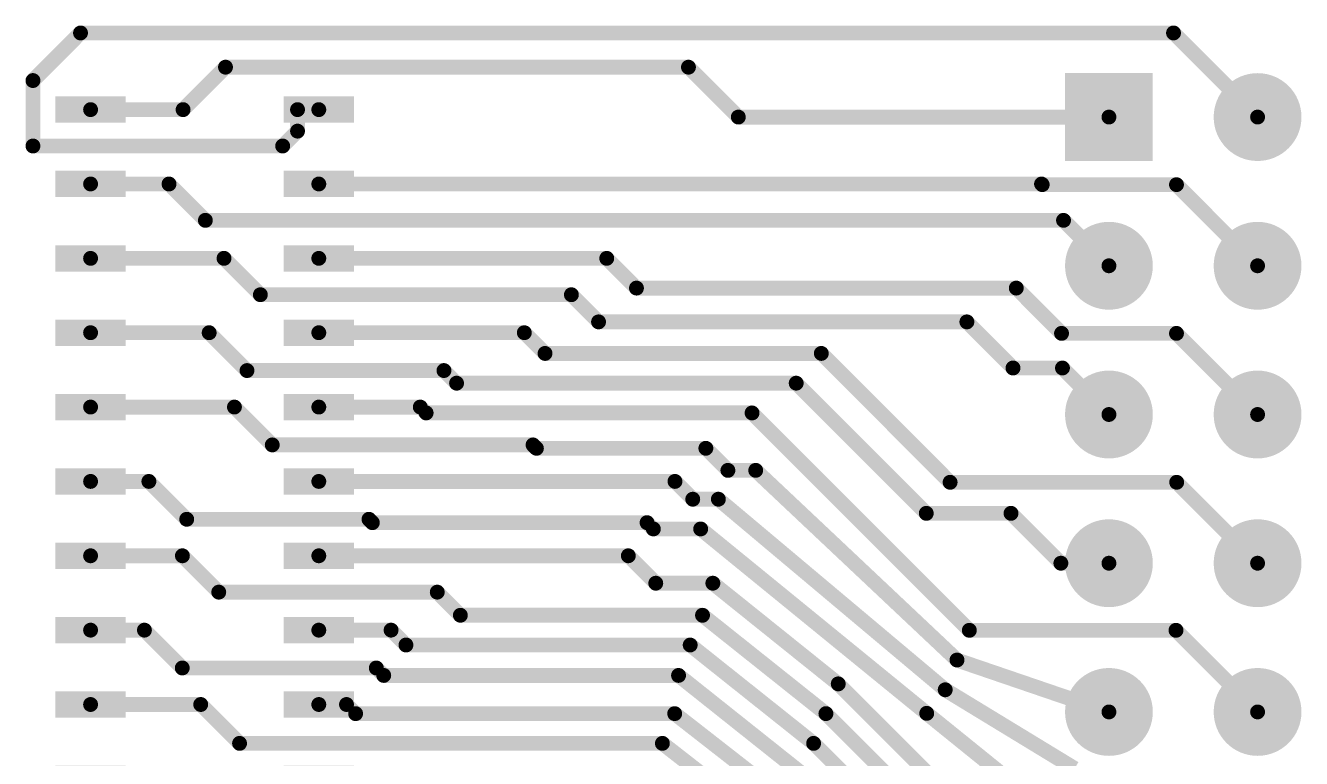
# Model space of a CAD drawing. Header units: inches. Extents: x 2.54 to 5.78, y 1.06 to 9.17.
# Drawn here: x 4.803 to 5.661, y 6.628 to 7.121 of the extents above; entities that cross this region are included whole.
import ezdxf

# ---------------------------------------------------------------- set-up
doc = ezdxf.new("R2010")
doc.units = ezdxf.units.IN
doc.header["$MEASUREMENT"] = 0
for name, color, linetype in [('Multi-Layer', 9, 'Continuous'), ('Pad Holes', 156, 'Continuous'), ('Top Layer', 1, 'Continuous')]:
    doc.layers.add(name, color=color, linetype=linetype)

# ---------------------------------------------------------------- blocks, each defined once
blk = doc.blocks.new('H_____2_20________4')
at = {"layer": 'Top Layer'}
for points in [[(-0.09528, 0.42272), (-0.09528, 0.44043), (-0.04803, 0.44043), (-0.04803, 0.42272)], [(0.05827, 0.42272), (0.05827, 0.44043), (0.10551, 0.44043), (0.10551, 0.42272)], [(-0.09528, 0.37272), (-0.09528, 0.39043), (-0.04803, 0.39043), (-0.04803, 0.37272)], [(0.05827, 0.37272), (0.05827, 0.39043), (0.10551, 0.39043), (0.10551, 0.37272)], [(-0.09528, 0.32272), (-0.09528, 0.34043), (-0.04803, 0.34043), (-0.04803, 0.32272)], [(0.05827, 0.32272), (0.05827, 0.34043), (0.10551, 0.34043), (0.10551, 0.32272)], [(-0.09528, 0.27272), (-0.09528, 0.29043), (-0.04803, 0.29043), (-0.04803, 0.27272)], [(0.05827, 0.27272), (0.05827, 0.29043), (0.10551, 0.29043), (0.10551, 0.27272)], [(-0.09528, 0.22272), (-0.09528, 0.24043), (-0.04803, 0.24043), (-0.04803, 0.22272)], [(0.05827, 0.22272), (0.05827, 0.24043), (0.10551, 0.24043), (0.10551, 0.22272)], [(-0.09528, 0.17272), (-0.09528, 0.19043), (-0.04803, 0.19043), (-0.04803, 0.17272)], [(0.05827, 0.17272), (0.05827, 0.19043), (0.10551, 0.19043), (0.10551, 0.17272)], [(-0.09528, 0.12272), (-0.09528, 0.14043), (-0.04803, 0.14043), (-0.04803, 0.12272)], [(0.05827, 0.12272), (0.05827, 0.14043), (0.10551, 0.14043), (0.10551, 0.12272)], [(-0.09528, 0.07272), (-0.09528, 0.09043), (-0.04803, 0.09043), (-0.04803, 0.07272)], [(0.05827, 0.07272), (0.05827, 0.09043), (0.10551, 0.09043), (0.10551, 0.07272)], [(-0.09528, 0.02272), (-0.09528, 0.04043), (-0.04803, 0.04043), (-0.04803, 0.02272)], [(0.05827, 0.02272), (0.05827, 0.04043), (0.10551, 0.04043), (0.10551, 0.02272)], [(-0.09528, -0.02728), (-0.09528, -0.00957), (-0.04803, -0.00957), (-0.04803, -0.02728)], [(0.05827, -0.02728), (0.05827, -0.00957), (0.10551, -0.00957), (0.10551, -0.02728)], [(-0.09528, -0.07728), (-0.09528, -0.05957), (-0.04803, -0.05957), (-0.04803, -0.07728)], [(0.05827, -0.07728), (0.05827, -0.05957), (0.10551, -0.05957), (0.10551, -0.07728)], [(-0.09528, -0.12728), (-0.09528, -0.10957), (-0.04803, -0.10957), (-0.04803, -0.12728)], [(0.05827, -0.12728), (0.05827, -0.10957), (0.10551, -0.10957), (0.10551, -0.12728)], [(-0.09528, -0.17728), (-0.09528, -0.15957), (-0.04803, -0.15957), (-0.04803, -0.17728)], [(0.05827, -0.17728), (0.05827, -0.15957), (0.10551, -0.15957), (0.10551, -0.17728)], [(-0.09528, -0.22728), (-0.09528, -0.20957), (-0.04803, -0.20957), (-0.04803, -0.22728)], [(0.05827, -0.22728), (0.05827, -0.20957), (0.10551, -0.20957), (0.10551, -0.22728)], [(-0.09528, -0.27728), (-0.09528, -0.25957), (-0.04803, -0.25957), (-0.04803, -0.27728)], [(0.05827, -0.27728), (0.05827, -0.25957), (0.10551, -0.25957), (0.10551, -0.27728)], [(-0.09528, -0.32728), (-0.09528, -0.30957), (-0.04803, -0.30957), (-0.04803, -0.32728)], [(0.05827, -0.32728), (0.05827, -0.30957), (0.10551, -0.30957), (0.10551, -0.32728)], [(-0.09528, -0.37728), (-0.09528, -0.35957), (-0.04803, -0.35957), (-0.04803, -0.37728)], [(0.05827, -0.37728), (0.05827, -0.35957), (0.10551, -0.35957), (0.10551, -0.37728)], [(-0.09528, -0.42728), (-0.09528, -0.40957), (-0.04803, -0.40957), (-0.04803, -0.42728)], [(0.05827, -0.42728), (0.05827, -0.40957), (0.10551, -0.40957), (0.10551, -0.42728)], [(-0.09528, -0.47728), (-0.09528, -0.45957), (-0.04803, -0.45957), (-0.04803, -0.47728)], [(0.05827, -0.47728), (0.05827, -0.45957), (0.10551, -0.45957), (0.10551, -0.47728)], [(-0.09528, -0.52728), (-0.09528, -0.50957), (-0.04803, -0.50957), (-0.04803, -0.52728)], [(0.05827, -0.52728), (0.05827, -0.50957), (0.10551, -0.50957), (0.10551, -0.52728)]]:
    blk.add_hatch(color=1, dxfattribs=at).paths.add_polyline_path(points)
blk = doc.blocks.new('HDR2X20_8')
at = {"layer": 'Multi-Layer'}
h = blk.add_hatch(color=9, dxfattribs=at)
edge = h.paths.add_edge_path()
edge.add_arc((0, 0.1), 0.02953, 0, 360)
h = blk.add_hatch(color=9, dxfattribs=at)
edge = h.paths.add_edge_path()
edge.add_arc((0.1, 0.1), 0.02953, 0, 360)
h = blk.add_hatch(color=9, dxfattribs=at)
edge = h.paths.add_edge_path()
edge.add_arc((0.2, 0.1), 0.02953, 0, 360)
h = blk.add_hatch(color=9, dxfattribs=at)
edge = h.paths.add_edge_path()
edge.add_arc((0.3, 0.1), 0.02953, 0, 360)
h = blk.add_hatch(color=9, dxfattribs=at)
edge = h.paths.add_edge_path()
edge.add_arc((0.4, 0.1), 0.02953, 0, 360)
blk.add_hatch(color=9, dxfattribs=at).paths.add_polyline_path([(-0.02953, 0.02953), (0.02953, 0.02953), (0.02953, -0.02953), (-0.02953, -0.02953)])
h = blk.add_hatch(color=9, dxfattribs=at)
edge = h.paths.add_edge_path()
edge.add_arc((0.1, 0), 0.02953, 0, 360)
h = blk.add_hatch(color=9, dxfattribs=at)
edge = h.paths.add_edge_path()
edge.add_arc((0.2, 0), 0.02953, 0, 360)
h = blk.add_hatch(color=9, dxfattribs=at)
edge = h.paths.add_edge_path()
edge.add_arc((0.3, 0), 0.02953, 0, 360)
h = blk.add_hatch(color=9, dxfattribs=at)
edge = h.paths.add_edge_path()
edge.add_arc((0.4, 0), 0.02953, 0, 360)
at = {"layer": 'Pad Holes'}
h = blk.add_hatch(color=7, dxfattribs=at)
edge = h.paths.add_edge_path()
edge.add_arc((0, 0.1), 0.01772, 0, 360)
h = blk.add_hatch(color=7, dxfattribs=at)
edge = h.paths.add_edge_path()
edge.add_arc((0.1, 0.1), 0.01772, 0, 360)
h = blk.add_hatch(color=7, dxfattribs=at)
edge = h.paths.add_edge_path()
edge.add_arc((0.2, 0.1), 0.01772, 0, 360)
h = blk.add_hatch(color=7, dxfattribs=at)
edge = h.paths.add_edge_path()
edge.add_arc((0.3, 0.1), 0.01772, 0, 360)
h = blk.add_hatch(color=7, dxfattribs=at)
edge = h.paths.add_edge_path()
edge.add_arc((0.4, 0.1), 0.01772, 0, 360)
h = blk.add_hatch(color=7, dxfattribs=at)
edge = h.paths.add_edge_path()
edge.add_arc((0, 0), 0.01772, 0, 360)
h = blk.add_hatch(color=7, dxfattribs=at)
edge = h.paths.add_edge_path()
edge.add_arc((0.1, 0), 0.01772, 0, 360)
h = blk.add_hatch(color=7, dxfattribs=at)
edge = h.paths.add_edge_path()
edge.add_arc((0.2, 0), 0.01772, 0, 360)
h = blk.add_hatch(color=7, dxfattribs=at)
edge = h.paths.add_edge_path()
edge.add_arc((0.3, 0), 0.01772, 0, 360)
h = blk.add_hatch(color=7, dxfattribs=at)
edge = h.paths.add_edge_path()
edge.add_arc((0.4, 0), 0.01772, 0, 360)
at = {"layer": 'Top Layer'}
h = blk.add_hatch(color=1, dxfattribs=at)
edge = h.paths.add_edge_path()
edge.add_arc((0, 0.1), 0.02953, 0, 360)
h = blk.add_hatch(color=1, dxfattribs=at)
edge = h.paths.add_edge_path()
edge.add_arc((0.1, 0.1), 0.02953, 0, 360)
h = blk.add_hatch(color=1, dxfattribs=at)
edge = h.paths.add_edge_path()
edge.add_arc((0.2, 0.1), 0.02953, 0, 360)
h = blk.add_hatch(color=1, dxfattribs=at)
edge = h.paths.add_edge_path()
edge.add_arc((0.3, 0.1), 0.02953, 0, 360)
h = blk.add_hatch(color=1, dxfattribs=at)
edge = h.paths.add_edge_path()
edge.add_arc((0.4, 0.1), 0.02953, 0, 360)
blk.add_hatch(color=1, dxfattribs=at).paths.add_polyline_path([(-0.02953, 0.02953), (0.02953, 0.02953), (0.02953, -0.02953), (-0.02953, -0.02953)])
h = blk.add_hatch(color=1, dxfattribs=at)
edge = h.paths.add_edge_path()
edge.add_arc((0.1, 0), 0.02953, 0, 360)
h = blk.add_hatch(color=1, dxfattribs=at)
edge = h.paths.add_edge_path()
edge.add_arc((0.2, 0), 0.02953, 0, 360)
h = blk.add_hatch(color=1, dxfattribs=at)
edge = h.paths.add_edge_path()
edge.add_arc((0.3, 0), 0.02953, 0, 360)
h = blk.add_hatch(color=1, dxfattribs=at)
edge = h.paths.add_edge_path()
edge.add_arc((0.4, 0), 0.02953, 0, 360)

msp = doc.modelspace()

# ---------------------------------------------------------------- linework, layer by layer
at = {"layer": 'Top Layer'}
for points in [[(4.808, 7.084, 0.01, 0.01, 0), (4.84, 7.116, 0.01, 0.01, 0)], [(4.84, 7.116, 0.01, 0.01, 0), (5.57534, 7.116, 0.01, 0.01, 0)], [(5.57534, 7.116, 0.01, 0.01, 0), (5.63189, 7.05945, 0.01, 0.01, 0)], [(4.909, 7.06445, 0.01, 0.01, 0), (4.93755, 7.093, 0.01, 0.01, 0)], [(4.93755, 7.093, 0.01, 0.01, 0), (5.249, 7.093, 0.01, 0.01, 0)], [(5.249, 7.093, 0.01, 0.01, 0), (5.28255, 7.05945, 0.01, 0.01, 0)], [(4.808, 7.04, 0.01, 0.01, 0), (4.808, 7.084, 0.01, 0.01, 0)], [(4.84677, 7.06445, 0.01, 0.01, 0), (4.909, 7.06445, 0.01, 0.01, 0)], [(4.986, 7.06445, 0.01, 0.01, 0), (5.00031, 7.06445, 0.01, 0.01, 0)], [(4.986, 7.05, 0.01, 0.01, 0), (4.986, 7.06445, 0.01, 0.01, 0)], [(5.28255, 7.05945, 0.01, 0.01, 0), (5.53189, 7.05945, 0.01, 0.01, 0)], [(4.976, 7.04, 0.01, 0.01, 0), (4.986, 7.05, 0.01, 0.01, 0)], [(4.808, 7.04, 0.01, 0.01, 0), (4.976, 7.04, 0.01, 0.01, 0)], [(4.84677, 7.01445, 0.01, 0.01, 0), (4.89955, 7.01445, 0.01, 0.01, 0)], [(4.89955, 7.01445, 0.01, 0.01, 0), (4.924, 6.99, 0.01, 0.01, 0)], [(5.00031, 7.01445, 0.01, 0.01, 0), (5.48655, 7.01445, 0.01, 0.01, 0)], [(5.48655, 7.01445, 0.01, 0.01, 0), (5.487, 7.014, 0.01, 0.01, 0)], [(5.487, 7.014, 0.01, 0.01, 0), (5.57734, 7.014, 0.01, 0.01, 0)], [(5.57734, 7.014, 0.01, 0.01, 0), (5.63189, 6.95945, 0.01, 0.01, 0)], [(4.924, 6.99, 0.01, 0.01, 0), (5.50134, 6.99, 0.01, 0.01, 0)], [(5.50134, 6.99, 0.01, 0.01, 0), (5.53189, 6.95945, 0.01, 0.01, 0)], [(4.84677, 6.96445, 0.01, 0.01, 0), (4.93655, 6.96445, 0.01, 0.01, 0)], [(4.93655, 6.96445, 0.01, 0.01, 0), (4.961, 6.94, 0.01, 0.01, 0)], [(5.00031, 6.96445, 0.01, 0.01, 0), (5.19402, 6.96445, 0.01, 0.01, 0)], [(5.19402, 6.96445, 0.01, 0.01, 0), (5.21402, 6.94445, 0.01, 0.01, 0)], [(4.961, 6.94, 0.01, 0.01, 0), (5.17024, 6.94, 0.01, 0.01, 0)], [(5.17024, 6.94, 0.01, 0.01, 0), (5.18852, 6.92172, 0.01, 0.01, 0)], [(5.21402, 6.94445, 0.01, 0.01, 0), (5.46955, 6.94445, 0.01, 0.01, 0)], [(5.46955, 6.94445, 0.01, 0.01, 0), (5.5, 6.914, 0.01, 0.01, 0)], [(4.84677, 6.91445, 0.01, 0.01, 0), (4.92655, 6.91445, 0.01, 0.01, 0)], [(4.92655, 6.91445, 0.01, 0.01, 0), (4.952, 6.889, 0.01, 0.01, 0)], [(5.00031, 6.91445, 0.01, 0.01, 0), (5.13857, 6.91445, 0.01, 0.01, 0)], [(5.13857, 6.91445, 0.01, 0.01, 0), (5.15251, 6.90051, 0.01, 0.01, 0)], [(5.18852, 6.92172, 0.01, 0.01, 0), (5.43632, 6.92172, 0.01, 0.01, 0)], [(5.43632, 6.92172, 0.01, 0.01, 0), (5.46734, 6.89071, 0.01, 0.01, 0)], [(5.5, 6.914, 0.01, 0.01, 0), (5.57734, 6.914, 0.01, 0.01, 0)], [(5.57734, 6.914, 0.01, 0.01, 0), (5.63189, 6.85945, 0.01, 0.01, 0)], [(5.15251, 6.90051, 0.01, 0.01, 0), (5.33839, 6.90051, 0.01, 0.01, 0)], [(5.33839, 6.90051, 0.01, 0.01, 0), (5.42503, 6.81387, 0.01, 0.01, 0)], [(4.952, 6.889, 0.01, 0.01, 0), (5.08451, 6.889, 0.01, 0.01, 0)], [(5.08451, 6.889, 0.01, 0.01, 0), (5.093, 6.88051, 0.01, 0.01, 0)], [(5.46734, 6.89071, 0.01, 0.01, 0), (5.50063, 6.89071, 0.01, 0.01, 0)], [(5.50063, 6.89071, 0.01, 0.01, 0), (5.53189, 6.85945, 0.01, 0.01, 0)], [(5.093, 6.88051, 0.01, 0.01, 0), (5.32149, 6.88051, 0.01, 0.01, 0)], [(5.32149, 6.88051, 0.01, 0.01, 0), (5.409, 6.793, 0.01, 0.01, 0)], [(4.84677, 6.86445, 0.01, 0.01, 0), (4.94355, 6.86445, 0.01, 0.01, 0)], [(4.94355, 6.86445, 0.01, 0.01, 0), (4.969, 6.839, 0.01, 0.01, 0)], [(5.00031, 6.86445, 0.01, 0.01, 0), (5.06857, 6.86445, 0.01, 0.01, 0)], [(5.06857, 6.86445, 0.01, 0.01, 0), (5.07251, 6.86051, 0.01, 0.01, 0)], [(5.07251, 6.86051, 0.01, 0.01, 0), (5.2918, 6.86051, 0.01, 0.01, 0)], [(5.2918, 6.86051, 0.01, 0.01, 0), (5.43797, 6.71434, 0.01, 0.01, 0)], [(4.969, 6.839, 0.01, 0.01, 0), (5.14445, 6.839, 0.01, 0.01, 0)], [(5.14445, 6.839, 0.01, 0.01, 0), (5.14672, 6.83672, 0.01, 0.01, 0)], [(5.14672, 6.83672, 0.01, 0.01, 0), (5.2607, 6.83672, 0.01, 0.01, 0)], [(5.2607, 6.83672, 0.01, 0.01, 0), (5.27553, 6.82189, 0.01, 0.01, 0)], [(5.27553, 6.82189, 0.01, 0.01, 0), (5.29425, 6.82189, 0.01, 0.01, 0)], [(5.29425, 6.82189, 0.01, 0.01, 0), (5.42968, 6.69434, 0.01, 0.01, 0)], [(4.84677, 6.81445, 0.01, 0.01, 0), (4.886, 6.81445, 0.01, 0.01, 0)], [(4.886, 6.81445, 0.01, 0.01, 0), (4.91145, 6.789, 0.01, 0.01, 0)], [(5.00031, 6.81445, 0.01, 0.01, 0), (5.23993, 6.81445, 0.01, 0.01, 0)], [(5.23993, 6.81445, 0.01, 0.01, 0), (5.25189, 6.80249, 0.01, 0.01, 0)], [(5.42503, 6.81387, 0.01, 0.01, 0), (5.57747, 6.81387, 0.01, 0.01, 0)], [(5.57747, 6.81387, 0.01, 0.01, 0), (5.63189, 6.75945, 0.01, 0.01, 0)], [(5.25189, 6.80249, 0.01, 0.01, 0), (5.26914, 6.80249, 0.01, 0.01, 0)], [(5.26914, 6.80249, 0.01, 0.01, 0), (5.42175, 6.67434, 0.01, 0.01, 0)], [(4.91145, 6.789, 0.01, 0.01, 0), (5.03406, 6.789, 0.01, 0.01, 0)], [(5.03406, 6.789, 0.01, 0.01, 0), (5.03633, 6.78672, 0.01, 0.01, 0)], [(5.03633, 6.78672, 0.01, 0.01, 0), (5.22115, 6.78672, 0.01, 0.01, 0)], [(5.22115, 6.78672, 0.01, 0.01, 0), (5.22538, 6.78249, 0.01, 0.01, 0)], [(5.409, 6.793, 0.01, 0.01, 0), (5.466, 6.793, 0.01, 0.01, 0)], [(5.466, 6.793, 0.01, 0.01, 0), (5.49955, 6.75945, 0.01, 0.01, 0)], [(5.22538, 6.78249, 0.01, 0.01, 0), (5.25722, 6.78249, 0.01, 0.01, 0)], [(5.25722, 6.78249, 0.01, 0.01, 0), (5.4093, 6.6585, 0.01, 0.01, 0)], [(4.84677, 6.76445, 0.01, 0.01, 0), (4.90855, 6.76445, 0.01, 0.01, 0)], [(4.90855, 6.76445, 0.01, 0.01, 0), (4.933, 6.74, 0.01, 0.01, 0)], [(5.00031, 6.76445, 0.01, 0.01, 0), (5.20855, 6.76445, 0.01, 0.01, 0)], [(5.20855, 6.76445, 0.01, 0.01, 0), (5.227, 6.746, 0.01, 0.01, 0)], [(5.49955, 6.75945, 0.01, 0.01, 0), (5.53189, 6.75945, 0.01, 0.01, 0)], [(5.227, 6.746, 0.01, 0.01, 0), (5.26542, 6.746, 0.01, 0.01, 0)], [(5.26542, 6.746, 0.01, 0.01, 0), (5.34977, 6.67831, 0.01, 0.01, 0)], [(4.933, 6.74, 0.01, 0.01, 0), (5.08, 6.74, 0.01, 0.01, 0)], [(5.08, 6.74, 0.01, 0.01, 0), (5.09555, 6.72445, 0.01, 0.01, 0)], [(5.09555, 6.72445, 0.01, 0.01, 0), (5.25846, 6.72445, 0.01, 0.01, 0)], [(5.25846, 6.72445, 0.01, 0.01, 0), (5.34148, 6.65831, 0.01, 0.01, 0)], [(4.84677, 6.71445, 0.01, 0.01, 0), (4.883, 6.71445, 0.01, 0.01, 0)], [(4.883, 6.71445, 0.01, 0.01, 0), (4.90845, 6.689, 0.01, 0.01, 0)], [(5.00031, 6.71445, 0.01, 0.01, 0), (5.04894, 6.71445, 0.01, 0.01, 0)], [(5.04894, 6.71445, 0.01, 0.01, 0), (5.05894, 6.70445, 0.01, 0.01, 0)], [(5.43797, 6.71434, 0.01, 0.01, 0), (5.577, 6.71434, 0.01, 0.01, 0)], [(5.577, 6.71434, 0.01, 0.01, 0), (5.63189, 6.65945, 0.01, 0.01, 0)], [(5.05894, 6.70445, 0.01, 0.01, 0), (5.25017, 6.70445, 0.01, 0.01, 0)], [(5.25017, 6.70445, 0.01, 0.01, 0), (5.3332, 6.63831, 0.01, 0.01, 0)], [(5.42968, 6.69434, 0.01, 0.01, 0), (5.53189, 6.65945, 0.01, 0.01, 0)], [(4.90845, 6.689, 0.01, 0.01, 0), (5.039, 6.689, 0.01, 0.01, 0)], [(5.039, 6.689, 0.01, 0.01, 0), (5.044, 6.684, 0.01, 0.01, 0)], [(5.044, 6.684, 0.01, 0.01, 0), (5.24234, 6.684, 0.01, 0.01, 0)], [(5.24234, 6.684, 0.01, 0.01, 0), (5.32491, 6.61831, 0.01, 0.01, 0)], [(5.34977, 6.67831, 0.01, 0.01, 0), (5.50049, 6.52788, 0.01, 0.01, 0)], [(5.42175, 6.67434, 0.01, 0.01, 0), (5.50875, 6.62141, 0.01, 0.01, 0)], [(4.84677, 6.66445, 0.01, 0.01, 0), (4.92086, 6.66445, 0.01, 0.01, 0)], [(4.92086, 6.66445, 0.01, 0.01, 0), (4.947, 6.63831, 0.01, 0.01, 0)], [(5.00031, 6.66445, 0.01, 0.01, 0), (5.01894, 6.66445, 0.01, 0.01, 0)], [(5.01894, 6.66445, 0.01, 0.01, 0), (5.02508, 6.65831, 0.01, 0.01, 0)], [(5.02508, 6.65831, 0.01, 0.01, 0), (5.23974, 6.65831, 0.01, 0.01, 0)], [(5.23974, 6.65831, 0.01, 0.01, 0), (5.31663, 6.59831, 0.01, 0.01, 0)], [(5.34148, 6.65831, 0.01, 0.01, 0), (5.49965, 6.50014, 0.01, 0.01, 0)], [(5.4093, 6.6585, 0.01, 0.01, 0), (5.53189, 6.55945, 0.01, 0.01, 0)], [(4.947, 6.63831, 0.01, 0.01, 0), (5.23146, 6.63831, 0.01, 0.01, 0)], [(5.23146, 6.63831, 0.01, 0.01, 0), (5.30835, 6.57831, 0.01, 0.01, 0)], [(5.3332, 6.63831, 0.01, 0.01, 0), (5.47965, 6.49186, 0.01, 0.01, 0)]]:
    msp.add_lwpolyline(points, format="xyseb", dxfattribs=at)
for points in [[(4.8375, 7.116, 0.005, 0.005, 1), (4.8425, 7.116, 0.005, 0.005, 1)], [(4.8375, 7.116, 0.005, 0.005, 1), (4.8425, 7.116, 0.005, 0.005, 1)], [(5.57284, 7.116, 0.005, 0.005, 1), (5.57784, 7.116, 0.005, 0.005, 1)], [(5.57284, 7.116, 0.005, 0.005, 1), (5.57784, 7.116, 0.005, 0.005, 1)], [(4.93505, 7.093, 0.005, 0.005, 1), (4.94005, 7.093, 0.005, 0.005, 1)], [(4.93505, 7.093, 0.005, 0.005, 1), (4.94005, 7.093, 0.005, 0.005, 1)], [(5.2465, 7.093, 0.005, 0.005, 1), (5.2515, 7.093, 0.005, 0.005, 1)], [(5.2465, 7.093, 0.005, 0.005, 1), (5.2515, 7.093, 0.005, 0.005, 1)], [(4.8055, 7.084, 0.005, 0.005, 1), (4.8105, 7.084, 0.005, 0.005, 1)], [(4.8055, 7.084, 0.005, 0.005, 1), (4.8105, 7.084, 0.005, 0.005, 1)], [(4.84427, 7.06445, 0.005, 0.005, 1), (4.84927, 7.06445, 0.005, 0.005, 1)], [(4.9065, 7.06445, 0.005, 0.005, 1), (4.9115, 7.06445, 0.005, 0.005, 1)], [(4.9065, 7.06445, 0.005, 0.005, 1), (4.9115, 7.06445, 0.005, 0.005, 1)], [(4.9835, 7.06445, 0.005, 0.005, 1), (4.9885, 7.06445, 0.005, 0.005, 1)], [(4.9835, 7.06445, 0.005, 0.005, 1), (4.9885, 7.06445, 0.005, 0.005, 1)], [(4.99781, 7.06445, 0.005, 0.005, 1), (5.00281, 7.06445, 0.005, 0.005, 1)], [(5.28005, 7.05945, 0.005, 0.005, 1), (5.28505, 7.05945, 0.005, 0.005, 1)], [(5.28005, 7.05945, 0.005, 0.005, 1), (5.28505, 7.05945, 0.005, 0.005, 1)], [(5.52939, 7.05945, 0.005, 0.005, 1), (5.53439, 7.05945, 0.005, 0.005, 1)], [(5.62939, 7.05945, 0.005, 0.005, 1), (5.63439, 7.05945, 0.005, 0.005, 1)], [(4.9835, 7.05, 0.005, 0.005, 1), (4.9885, 7.05, 0.005, 0.005, 1)], [(4.9835, 7.05, 0.005, 0.005, 1), (4.9885, 7.05, 0.005, 0.005, 1)], [(4.8055, 7.04, 0.005, 0.005, 1), (4.8105, 7.04, 0.005, 0.005, 1)], [(4.8055, 7.04, 0.005, 0.005, 1), (4.8105, 7.04, 0.005, 0.005, 1)], [(4.9735, 7.04, 0.005, 0.005, 1), (4.9785, 7.04, 0.005, 0.005, 1)], [(4.9735, 7.04, 0.005, 0.005, 1), (4.9785, 7.04, 0.005, 0.005, 1)], [(4.84427, 7.01445, 0.005, 0.005, 1), (4.84927, 7.01445, 0.005, 0.005, 1)], [(4.89705, 7.01445, 0.005, 0.005, 1), (4.90205, 7.01445, 0.005, 0.005, 1)], [(4.89705, 7.01445, 0.005, 0.005, 1), (4.90205, 7.01445, 0.005, 0.005, 1)], [(4.99781, 7.01445, 0.005, 0.005, 1), (5.00281, 7.01445, 0.005, 0.005, 1)], [(5.48405, 7.01445, 0.005, 0.005, 1), (5.48905, 7.01445, 0.005, 0.005, 1)], [(5.48405, 7.01445, 0.005, 0.005, 1), (5.48905, 7.01445, 0.005, 0.005, 1)], [(5.4845, 7.014, 0.005, 0.005, 1), (5.4895, 7.014, 0.005, 0.005, 1)], [(5.4845, 7.014, 0.005, 0.005, 1), (5.4895, 7.014, 0.005, 0.005, 1)], [(5.57484, 7.014, 0.005, 0.005, 1), (5.57984, 7.014, 0.005, 0.005, 1)], [(5.57484, 7.014, 0.005, 0.005, 1), (5.57984, 7.014, 0.005, 0.005, 1)], [(4.9215, 6.99, 0.005, 0.005, 1), (4.9265, 6.99, 0.005, 0.005, 1)], [(4.9215, 6.99, 0.005, 0.005, 1), (4.9265, 6.99, 0.005, 0.005, 1)], [(5.49884, 6.99, 0.005, 0.005, 1), (5.50384, 6.99, 0.005, 0.005, 1)], [(5.49884, 6.99, 0.005, 0.005, 1), (5.50384, 6.99, 0.005, 0.005, 1)], [(4.84427, 6.96445, 0.005, 0.005, 1), (4.84927, 6.96445, 0.005, 0.005, 1)], [(4.93405, 6.96445, 0.005, 0.005, 1), (4.93905, 6.96445, 0.005, 0.005, 1)], [(4.93405, 6.96445, 0.005, 0.005, 1), (4.93905, 6.96445, 0.005, 0.005, 1)], [(4.99781, 6.96445, 0.005, 0.005, 1), (5.00281, 6.96445, 0.005, 0.005, 1)], [(5.19152, 6.96445, 0.005, 0.005, 1), (5.19652, 6.96445, 0.005, 0.005, 1)], [(5.19152, 6.96445, 0.005, 0.005, 1), (5.19652, 6.96445, 0.005, 0.005, 1)], [(5.52939, 6.95945, 0.005, 0.005, 1), (5.53439, 6.95945, 0.005, 0.005, 1)], [(5.62939, 6.95945, 0.005, 0.005, 1), (5.63439, 6.95945, 0.005, 0.005, 1)], [(4.9585, 6.94, 0.005, 0.005, 1), (4.9635, 6.94, 0.005, 0.005, 1)], [(4.9585, 6.94, 0.005, 0.005, 1), (4.9635, 6.94, 0.005, 0.005, 1)], [(5.16774, 6.94, 0.005, 0.005, 1), (5.17274, 6.94, 0.005, 0.005, 1)], [(5.16774, 6.94, 0.005, 0.005, 1), (5.17274, 6.94, 0.005, 0.005, 1)], [(5.21152, 6.94445, 0.005, 0.005, 1), (5.21652, 6.94445, 0.005, 0.005, 1)], [(5.21152, 6.94445, 0.005, 0.005, 1), (5.21652, 6.94445, 0.005, 0.005, 1)], [(5.46705, 6.94445, 0.005, 0.005, 1), (5.47205, 6.94445, 0.005, 0.005, 1)], [(5.46705, 6.94445, 0.005, 0.005, 1), (5.47205, 6.94445, 0.005, 0.005, 1)], [(4.84427, 6.91445, 0.005, 0.005, 1), (4.84927, 6.91445, 0.005, 0.005, 1)], [(4.92405, 6.91445, 0.005, 0.005, 1), (4.92905, 6.91445, 0.005, 0.005, 1)], [(4.92405, 6.91445, 0.005, 0.005, 1), (4.92905, 6.91445, 0.005, 0.005, 1)], [(4.99781, 6.91445, 0.005, 0.005, 1), (5.00281, 6.91445, 0.005, 0.005, 1)], [(5.13607, 6.91445, 0.005, 0.005, 1), (5.14107, 6.91445, 0.005, 0.005, 1)], [(5.13607, 6.91445, 0.005, 0.005, 1), (5.14107, 6.91445, 0.005, 0.005, 1)], [(5.18602, 6.92172, 0.005, 0.005, 1), (5.19102, 6.92172, 0.005, 0.005, 1)], [(5.18602, 6.92172, 0.005, 0.005, 1), (5.19102, 6.92172, 0.005, 0.005, 1)], [(5.43382, 6.92172, 0.005, 0.005, 1), (5.43882, 6.92172, 0.005, 0.005, 1)], [(5.43382, 6.92172, 0.005, 0.005, 1), (5.43882, 6.92172, 0.005, 0.005, 1)], [(5.4975, 6.914, 0.005, 0.005, 1), (5.5025, 6.914, 0.005, 0.005, 1)], [(5.4975, 6.914, 0.005, 0.005, 1), (5.5025, 6.914, 0.005, 0.005, 1)], [(5.57484, 6.914, 0.005, 0.005, 1), (5.57984, 6.914, 0.005, 0.005, 1)], [(5.57484, 6.914, 0.005, 0.005, 1), (5.57984, 6.914, 0.005, 0.005, 1)], [(5.15001, 6.90051, 0.005, 0.005, 1), (5.15501, 6.90051, 0.005, 0.005, 1)], [(5.15001, 6.90051, 0.005, 0.005, 1), (5.15501, 6.90051, 0.005, 0.005, 1)], [(5.33589, 6.90051, 0.005, 0.005, 1), (5.34089, 6.90051, 0.005, 0.005, 1)], [(5.33589, 6.90051, 0.005, 0.005, 1), (5.34089, 6.90051, 0.005, 0.005, 1)], [(4.9495, 6.889, 0.005, 0.005, 1), (4.9545, 6.889, 0.005, 0.005, 1)], [(4.9495, 6.889, 0.005, 0.005, 1), (4.9545, 6.889, 0.005, 0.005, 1)], [(5.08201, 6.889, 0.005, 0.005, 1), (5.08701, 6.889, 0.005, 0.005, 1)], [(5.08201, 6.889, 0.005, 0.005, 1), (5.08701, 6.889, 0.005, 0.005, 1)], [(5.46484, 6.89071, 0.005, 0.005, 1), (5.46984, 6.89071, 0.005, 0.005, 1)], [(5.46484, 6.89071, 0.005, 0.005, 1), (5.46984, 6.89071, 0.005, 0.005, 1)], [(5.49813, 6.89071, 0.005, 0.005, 1), (5.50313, 6.89071, 0.005, 0.005, 1)], [(5.49813, 6.89071, 0.005, 0.005, 1), (5.50313, 6.89071, 0.005, 0.005, 1)], [(5.0905, 6.88051, 0.005, 0.005, 1), (5.0955, 6.88051, 0.005, 0.005, 1)], [(5.0905, 6.88051, 0.005, 0.005, 1), (5.0955, 6.88051, 0.005, 0.005, 1)], [(5.31899, 6.88051, 0.005, 0.005, 1), (5.32399, 6.88051, 0.005, 0.005, 1)], [(5.31899, 6.88051, 0.005, 0.005, 1), (5.32399, 6.88051, 0.005, 0.005, 1)], [(4.84427, 6.86445, 0.005, 0.005, 1), (4.84927, 6.86445, 0.005, 0.005, 1)], [(4.94105, 6.86445, 0.005, 0.005, 1), (4.94605, 6.86445, 0.005, 0.005, 1)], [(4.94105, 6.86445, 0.005, 0.005, 1), (4.94605, 6.86445, 0.005, 0.005, 1)], [(4.99781, 6.86445, 0.005, 0.005, 1), (5.00281, 6.86445, 0.005, 0.005, 1)], [(5.06607, 6.86445, 0.005, 0.005, 1), (5.07107, 6.86445, 0.005, 0.005, 1)], [(5.06607, 6.86445, 0.005, 0.005, 1), (5.07107, 6.86445, 0.005, 0.005, 1)], [(5.07001, 6.86051, 0.005, 0.005, 1), (5.07501, 6.86051, 0.005, 0.005, 1)], [(5.07001, 6.86051, 0.005, 0.005, 1), (5.07501, 6.86051, 0.005, 0.005, 1)], [(5.2893, 6.86051, 0.005, 0.005, 1), (5.2943, 6.86051, 0.005, 0.005, 1)], [(5.2893, 6.86051, 0.005, 0.005, 1), (5.2943, 6.86051, 0.005, 0.005, 1)], [(5.52939, 6.85945, 0.005, 0.005, 1), (5.53439, 6.85945, 0.005, 0.005, 1)], [(5.62939, 6.85945, 0.005, 0.005, 1), (5.63439, 6.85945, 0.005, 0.005, 1)], [(4.9665, 6.839, 0.005, 0.005, 1), (4.9715, 6.839, 0.005, 0.005, 1)], [(4.9665, 6.839, 0.005, 0.005, 1), (4.9715, 6.839, 0.005, 0.005, 1)], [(5.14195, 6.839, 0.005, 0.005, 1), (5.14695, 6.839, 0.005, 0.005, 1)], [(5.14195, 6.839, 0.005, 0.005, 1), (5.14695, 6.839, 0.005, 0.005, 1)], [(5.14422, 6.83672, 0.005, 0.005, 1), (5.14922, 6.83672, 0.005, 0.005, 1)], [(5.14422, 6.83672, 0.005, 0.005, 1), (5.14922, 6.83672, 0.005, 0.005, 1)], [(5.2582, 6.83672, 0.005, 0.005, 1), (5.2632, 6.83672, 0.005, 0.005, 1)], [(5.2582, 6.83672, 0.005, 0.005, 1), (5.2632, 6.83672, 0.005, 0.005, 1)], [(5.27303, 6.82189, 0.005, 0.005, 1), (5.27803, 6.82189, 0.005, 0.005, 1)], [(5.27303, 6.82189, 0.005, 0.005, 1), (5.27803, 6.82189, 0.005, 0.005, 1)], [(5.29175, 6.82189, 0.005, 0.005, 1), (5.29675, 6.82189, 0.005, 0.005, 1)], [(5.29175, 6.82189, 0.005, 0.005, 1), (5.29675, 6.82189, 0.005, 0.005, 1)], [(4.84427, 6.81445, 0.005, 0.005, 1), (4.84927, 6.81445, 0.005, 0.005, 1)], [(4.8835, 6.81445, 0.005, 0.005, 1), (4.8885, 6.81445, 0.005, 0.005, 1)], [(4.8835, 6.81445, 0.005, 0.005, 1), (4.8885, 6.81445, 0.005, 0.005, 1)], [(4.99781, 6.81445, 0.005, 0.005, 1), (5.00281, 6.81445, 0.005, 0.005, 1)], [(5.23743, 6.81445, 0.005, 0.005, 1), (5.24243, 6.81445, 0.005, 0.005, 1)], [(5.23743, 6.81445, 0.005, 0.005, 1), (5.24243, 6.81445, 0.005, 0.005, 1)], [(5.42253, 6.81387, 0.005, 0.005, 1), (5.42753, 6.81387, 0.005, 0.005, 1)], [(5.42253, 6.81387, 0.005, 0.005, 1), (5.42753, 6.81387, 0.005, 0.005, 1)], [(5.57497, 6.81387, 0.005, 0.005, 1), (5.57997, 6.81387, 0.005, 0.005, 1)], [(5.57497, 6.81387, 0.005, 0.005, 1), (5.57997, 6.81387, 0.005, 0.005, 1)], [(5.24939, 6.80249, 0.005, 0.005, 1), (5.25439, 6.80249, 0.005, 0.005, 1)], [(5.24939, 6.80249, 0.005, 0.005, 1), (5.25439, 6.80249, 0.005, 0.005, 1)], [(5.26664, 6.80249, 0.005, 0.005, 1), (5.27164, 6.80249, 0.005, 0.005, 1)], [(5.26664, 6.80249, 0.005, 0.005, 1), (5.27164, 6.80249, 0.005, 0.005, 1)], [(4.90895, 6.789, 0.005, 0.005, 1), (4.91395, 6.789, 0.005, 0.005, 1)], [(4.90895, 6.789, 0.005, 0.005, 1), (4.91395, 6.789, 0.005, 0.005, 1)], [(5.03156, 6.789, 0.005, 0.005, 1), (5.03656, 6.789, 0.005, 0.005, 1)], [(5.03156, 6.789, 0.005, 0.005, 1), (5.03656, 6.789, 0.005, 0.005, 1)], [(5.03383, 6.78672, 0.005, 0.005, 1), (5.03883, 6.78672, 0.005, 0.005, 1)], [(5.03383, 6.78672, 0.005, 0.005, 1), (5.03883, 6.78672, 0.005, 0.005, 1)], [(5.21865, 6.78672, 0.005, 0.005, 1), (5.22365, 6.78672, 0.005, 0.005, 1)], [(5.21865, 6.78672, 0.005, 0.005, 1), (5.22365, 6.78672, 0.005, 0.005, 1)], [(5.4065, 6.793, 0.005, 0.005, 1), (5.4115, 6.793, 0.005, 0.005, 1)], [(5.4065, 6.793, 0.005, 0.005, 1), (5.4115, 6.793, 0.005, 0.005, 1)], [(5.4635, 6.793, 0.005, 0.005, 1), (5.4685, 6.793, 0.005, 0.005, 1)], [(5.4635, 6.793, 0.005, 0.005, 1), (5.4685, 6.793, 0.005, 0.005, 1)], [(5.22288, 6.78249, 0.005, 0.005, 1), (5.22788, 6.78249, 0.005, 0.005, 1)], [(5.22288, 6.78249, 0.005, 0.005, 1), (5.22788, 6.78249, 0.005, 0.005, 1)], [(5.25472, 6.78249, 0.005, 0.005, 1), (5.25972, 6.78249, 0.005, 0.005, 1)], [(5.25472, 6.78249, 0.005, 0.005, 1), (5.25972, 6.78249, 0.005, 0.005, 1)], [(4.84427, 6.76445, 0.005, 0.005, 1), (4.84927, 6.76445, 0.005, 0.005, 1)], [(4.90605, 6.76445, 0.005, 0.005, 1), (4.91105, 6.76445, 0.005, 0.005, 1)], [(4.90605, 6.76445, 0.005, 0.005, 1), (4.91105, 6.76445, 0.005, 0.005, 1)], [(4.99781, 6.76445, 0.005, 0.005, 1), (5.00281, 6.76445, 0.005, 0.005, 1)], [(5.20605, 6.76445, 0.005, 0.005, 1), (5.21105, 6.76445, 0.005, 0.005, 1)], [(5.20605, 6.76445, 0.005, 0.005, 1), (5.21105, 6.76445, 0.005, 0.005, 1)], [(5.49705, 6.75945, 0.005, 0.005, 1), (5.50205, 6.75945, 0.005, 0.005, 1)], [(5.49705, 6.75945, 0.005, 0.005, 1), (5.50205, 6.75945, 0.005, 0.005, 1)], [(5.52939, 6.75945, 0.005, 0.005, 1), (5.53439, 6.75945, 0.005, 0.005, 1)], [(5.62939, 6.75945, 0.005, 0.005, 1), (5.63439, 6.75945, 0.005, 0.005, 1)], [(5.2245, 6.746, 0.005, 0.005, 1), (5.2295, 6.746, 0.005, 0.005, 1)], [(5.2245, 6.746, 0.005, 0.005, 1), (5.2295, 6.746, 0.005, 0.005, 1)], [(5.26292, 6.746, 0.005, 0.005, 1), (5.26792, 6.746, 0.005, 0.005, 1)], [(5.26292, 6.746, 0.005, 0.005, 1), (5.26792, 6.746, 0.005, 0.005, 1)], [(4.9305, 6.74, 0.005, 0.005, 1), (4.9355, 6.74, 0.005, 0.005, 1)], [(4.9305, 6.74, 0.005, 0.005, 1), (4.9355, 6.74, 0.005, 0.005, 1)], [(5.0775, 6.74, 0.005, 0.005, 1), (5.0825, 6.74, 0.005, 0.005, 1)], [(5.0775, 6.74, 0.005, 0.005, 1), (5.0825, 6.74, 0.005, 0.005, 1)], [(5.09305, 6.72445, 0.005, 0.005, 1), (5.09805, 6.72445, 0.005, 0.005, 1)], [(5.09305, 6.72445, 0.005, 0.005, 1), (5.09805, 6.72445, 0.005, 0.005, 1)], [(5.25596, 6.72445, 0.005, 0.005, 1), (5.26096, 6.72445, 0.005, 0.005, 1)], [(5.25596, 6.72445, 0.005, 0.005, 1), (5.26096, 6.72445, 0.005, 0.005, 1)], [(4.84427, 6.71445, 0.005, 0.005, 1), (4.84927, 6.71445, 0.005, 0.005, 1)], [(4.8805, 6.71445, 0.005, 0.005, 1), (4.8855, 6.71445, 0.005, 0.005, 1)], [(4.8805, 6.71445, 0.005, 0.005, 1), (4.8855, 6.71445, 0.005, 0.005, 1)], [(4.99781, 6.71445, 0.005, 0.005, 1), (5.00281, 6.71445, 0.005, 0.005, 1)], [(5.04644, 6.71445, 0.005, 0.005, 1), (5.05144, 6.71445, 0.005, 0.005, 1)], [(5.04644, 6.71445, 0.005, 0.005, 1), (5.05144, 6.71445, 0.005, 0.005, 1)], [(5.43547, 6.71434, 0.005, 0.005, 1), (5.44047, 6.71434, 0.005, 0.005, 1)], [(5.43547, 6.71434, 0.005, 0.005, 1), (5.44047, 6.71434, 0.005, 0.005, 1)], [(5.5745, 6.71434, 0.005, 0.005, 1), (5.5795, 6.71434, 0.005, 0.005, 1)], [(5.5745, 6.71434, 0.005, 0.005, 1), (5.5795, 6.71434, 0.005, 0.005, 1)], [(5.05644, 6.70445, 0.005, 0.005, 1), (5.06144, 6.70445, 0.005, 0.005, 1)], [(5.05644, 6.70445, 0.005, 0.005, 1), (5.06144, 6.70445, 0.005, 0.005, 1)], [(5.24767, 6.70445, 0.005, 0.005, 1), (5.25267, 6.70445, 0.005, 0.005, 1)], [(5.24767, 6.70445, 0.005, 0.005, 1), (5.25267, 6.70445, 0.005, 0.005, 1)], [(5.42718, 6.69434, 0.005, 0.005, 1), (5.43218, 6.69434, 0.005, 0.005, 1)], [(5.42718, 6.69434, 0.005, 0.005, 1), (5.43218, 6.69434, 0.005, 0.005, 1)], [(4.90595, 6.689, 0.005, 0.005, 1), (4.91095, 6.689, 0.005, 0.005, 1)], [(4.90595, 6.689, 0.005, 0.005, 1), (4.91095, 6.689, 0.005, 0.005, 1)], [(5.0365, 6.689, 0.005, 0.005, 1), (5.0415, 6.689, 0.005, 0.005, 1)], [(5.0365, 6.689, 0.005, 0.005, 1), (5.0415, 6.689, 0.005, 0.005, 1)], [(5.0415, 6.684, 0.005, 0.005, 1), (5.0465, 6.684, 0.005, 0.005, 1)], [(5.0415, 6.684, 0.005, 0.005, 1), (5.0465, 6.684, 0.005, 0.005, 1)], [(5.23984, 6.684, 0.005, 0.005, 1), (5.24484, 6.684, 0.005, 0.005, 1)], [(5.23984, 6.684, 0.005, 0.005, 1), (5.24484, 6.684, 0.005, 0.005, 1)], [(5.34727, 6.67831, 0.005, 0.005, 1), (5.35227, 6.67831, 0.005, 0.005, 1)], [(5.34727, 6.67831, 0.005, 0.005, 1), (5.35227, 6.67831, 0.005, 0.005, 1)], [(5.41925, 6.67434, 0.005, 0.005, 1), (5.42425, 6.67434, 0.005, 0.005, 1)], [(5.41925, 6.67434, 0.005, 0.005, 1), (5.42425, 6.67434, 0.005, 0.005, 1)], [(4.84427, 6.66445, 0.005, 0.005, 1), (4.84927, 6.66445, 0.005, 0.005, 1)], [(4.91836, 6.66445, 0.005, 0.005, 1), (4.92336, 6.66445, 0.005, 0.005, 1)], [(4.91836, 6.66445, 0.005, 0.005, 1), (4.92336, 6.66445, 0.005, 0.005, 1)], [(4.99781, 6.66445, 0.005, 0.005, 1), (5.00281, 6.66445, 0.005, 0.005, 1)], [(5.01644, 6.66445, 0.005, 0.005, 1), (5.02144, 6.66445, 0.005, 0.005, 1)], [(5.01644, 6.66445, 0.005, 0.005, 1), (5.02144, 6.66445, 0.005, 0.005, 1)], [(5.02258, 6.65831, 0.005, 0.005, 1), (5.02758, 6.65831, 0.005, 0.005, 1)], [(5.02258, 6.65831, 0.005, 0.005, 1), (5.02758, 6.65831, 0.005, 0.005, 1)], [(5.23724, 6.65831, 0.005, 0.005, 1), (5.24224, 6.65831, 0.005, 0.005, 1)], [(5.23724, 6.65831, 0.005, 0.005, 1), (5.24224, 6.65831, 0.005, 0.005, 1)], [(5.33898, 6.65831, 0.005, 0.005, 1), (5.34398, 6.65831, 0.005, 0.005, 1)], [(5.33898, 6.65831, 0.005, 0.005, 1), (5.34398, 6.65831, 0.005, 0.005, 1)], [(5.4068, 6.6585, 0.005, 0.005, 1), (5.4118, 6.6585, 0.005, 0.005, 1)], [(5.4068, 6.6585, 0.005, 0.005, 1), (5.4118, 6.6585, 0.005, 0.005, 1)], [(5.52939, 6.65945, 0.005, 0.005, 1), (5.53439, 6.65945, 0.005, 0.005, 1)], [(5.62939, 6.65945, 0.005, 0.005, 1), (5.63439, 6.65945, 0.005, 0.005, 1)], [(4.9445, 6.63831, 0.005, 0.005, 1), (4.9495, 6.63831, 0.005, 0.005, 1)], [(4.9445, 6.63831, 0.005, 0.005, 1), (4.9495, 6.63831, 0.005, 0.005, 1)], [(5.22896, 6.63831, 0.005, 0.005, 1), (5.23396, 6.63831, 0.005, 0.005, 1)], [(5.22896, 6.63831, 0.005, 0.005, 1), (5.23396, 6.63831, 0.005, 0.005, 1)], [(5.3307, 6.63831, 0.005, 0.005, 1), (5.3357, 6.63831, 0.005, 0.005, 1)], [(5.3307, 6.63831, 0.005, 0.005, 1), (5.3357, 6.63831, 0.005, 0.005, 1)]]:
    msp.add_lwpolyline(points, format="xyseb", close=True, dxfattribs=at)

# ---------------------------------------------------------------- block references
at = {"rotation": 270}
msp.add_blockref('HDR2X20_8', (5.53189, 7.05945), dxfattribs=at)
msp.add_blockref('H_____2_20________4', (4.91843, 6.63287))

doc.saveas('drawing.dxf')
